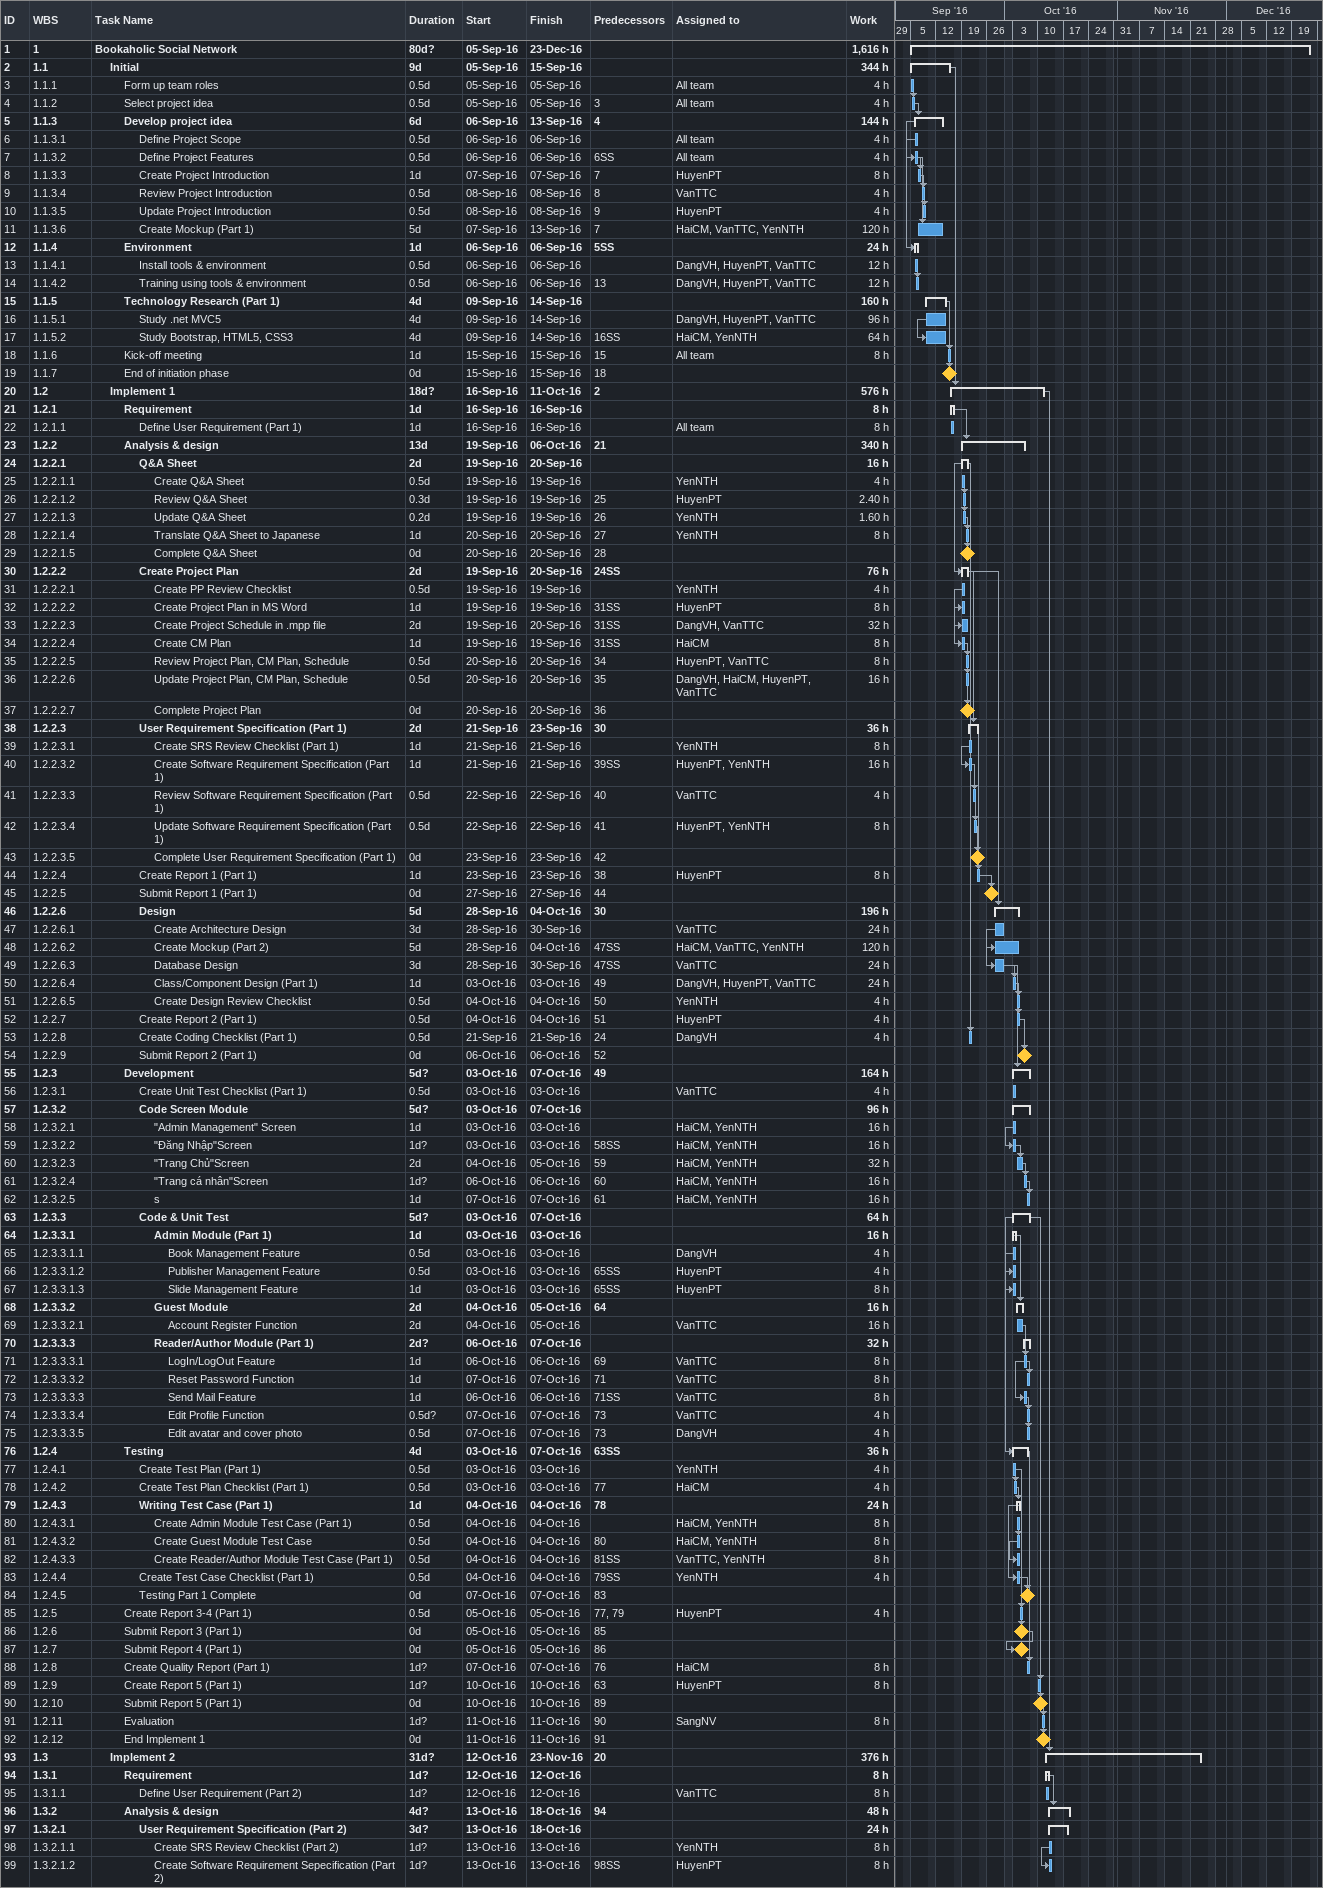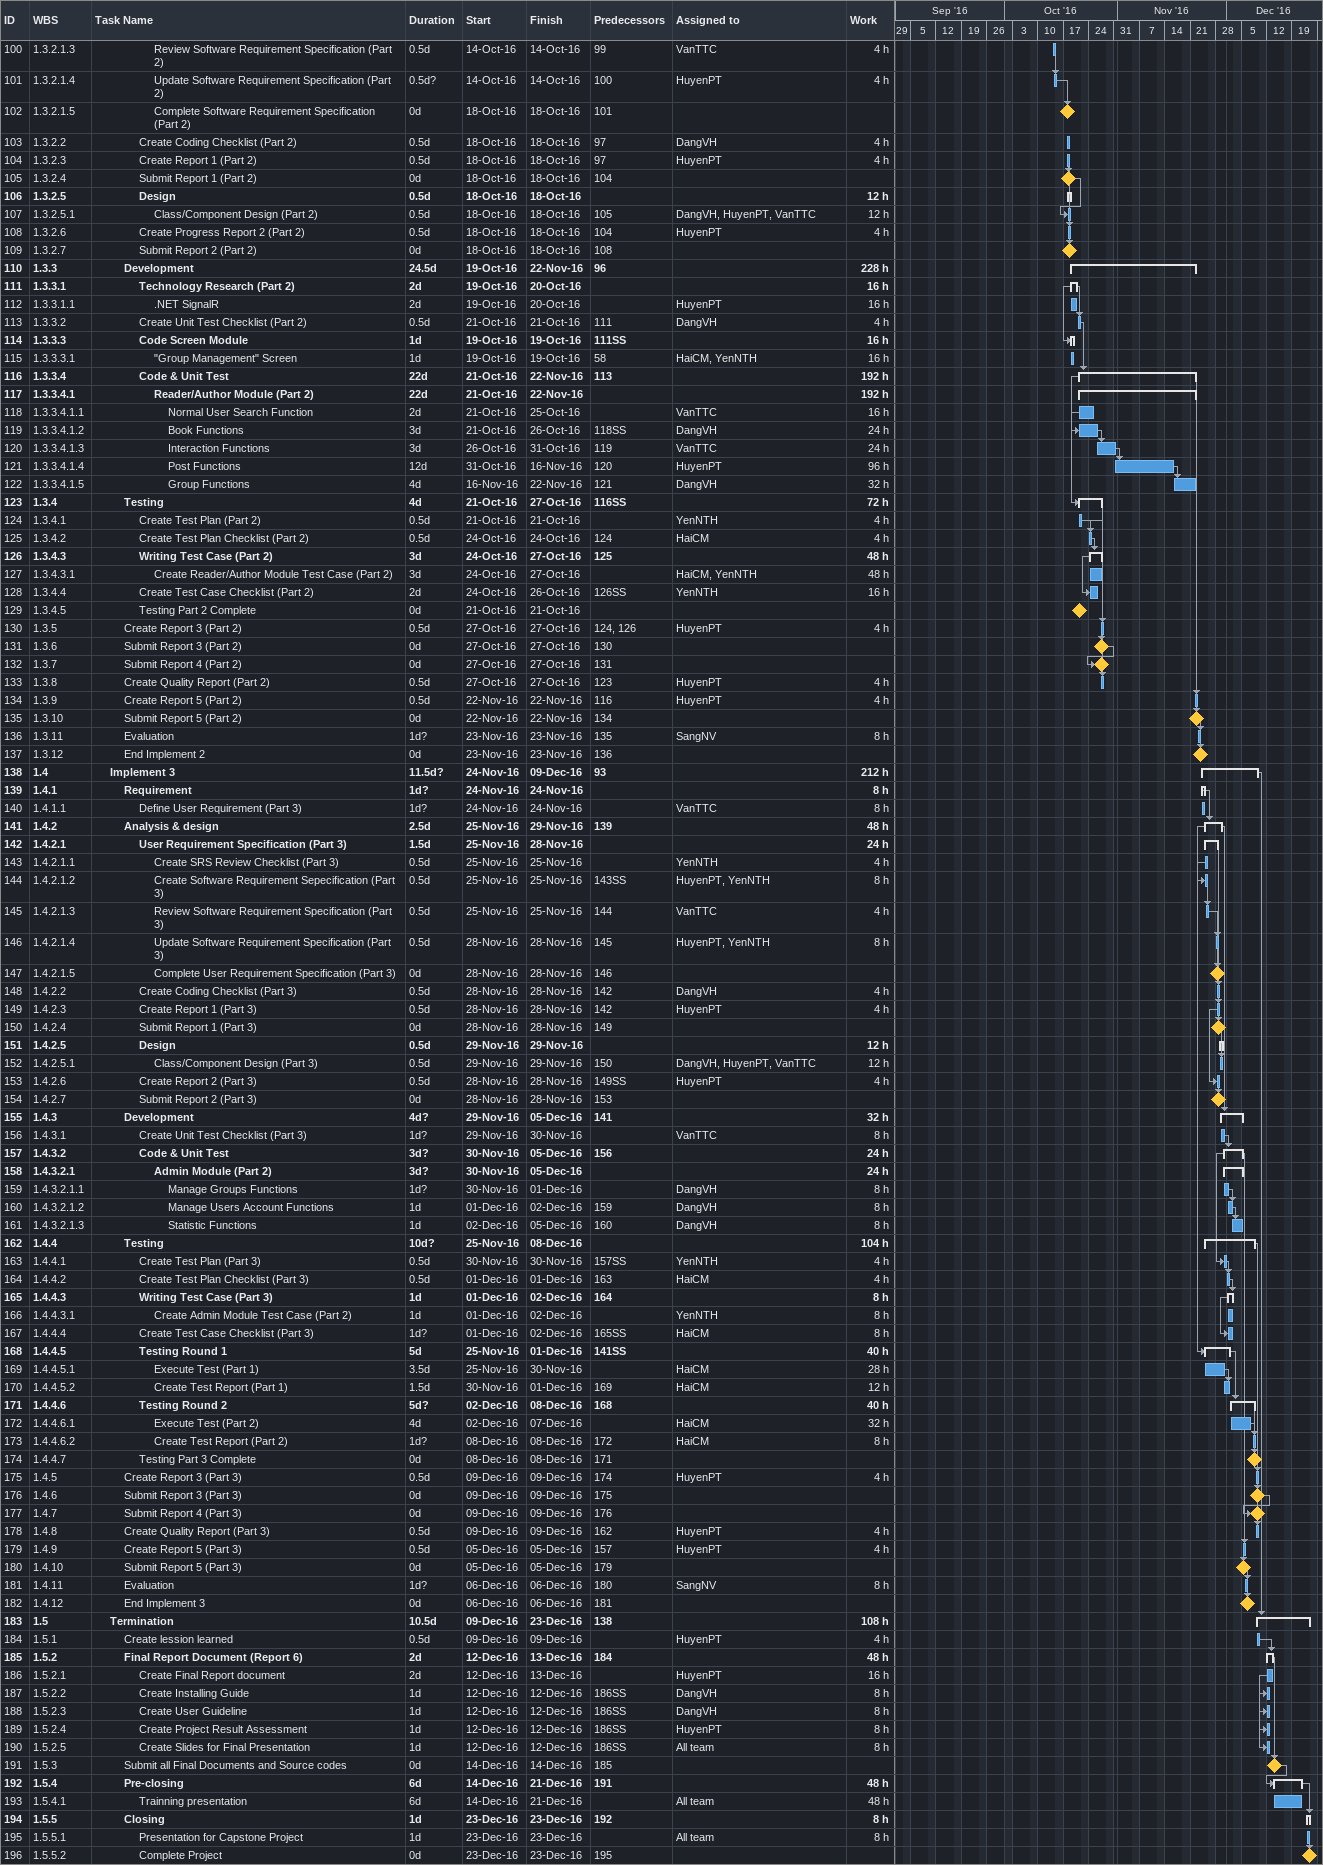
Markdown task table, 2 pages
| ID | WBS | Task | Duration | Start | Finish | Predecessors | Resources | Work (h) |
|---|---|---|---|---|---|---|---|---|
| 1 | 1 | **Bookaholic Social Network** | 80d? | 2016-09-05 | 2016-12-23 |  |  | 1616 |
| 2 | 1.1 | **Initial** | 9d | 2016-09-05 | 2016-09-15 |  |  | 344 |
| 3 | 1.1.1 | Form up team roles | 0.5d | 2016-09-05 | 2016-09-05 |  | All team | 4 |
| 4 | 1.1.2 | Select project idea | 0.5d | 2016-09-05 | 2016-09-05 | 3 | All team | 4 |
| 5 | 1.1.3 | **Develop project idea** | 6d | 2016-09-06 | 2016-09-13 | 4 |  | 144 |
| 6 | 1.1.3.1 | Define Project Scope | 0.5d | 2016-09-06 | 2016-09-06 |  | All team | 4 |
| 7 | 1.1.3.2 | Define Project Features | 0.5d | 2016-09-06 | 2016-09-06 | 6SS | All team | 4 |
| 8 | 1.1.3.3 | Create Project Introduction | 1d | 2016-09-07 | 2016-09-07 | 7 | HuyenPT | 8 |
| 9 | 1.1.3.4 | Review Project Introduction | 0.5d | 2016-09-08 | 2016-09-08 | 8 | VanTTC | 4 |
| 10 | 1.1.3.5 | Update Project Introduction | 0.5d | 2016-09-08 | 2016-09-08 | 9 | HuyenPT | 4 |
| 11 | 1.1.3.6 | Create Mockup (Part 1) | 5d | 2016-09-07 | 2016-09-13 | 7 | HaiCM, VanTTC, YenNTH | 120 |
| 12 | 1.1.4 | **Environment** | 1d | 2016-09-06 | 2016-09-06 | 5SS |  | 24 |
| 13 | 1.1.4.1 | Install tools & environment | 0.5d | 2016-09-06 | 2016-09-06 |  | DangVH, HuyenPT, VanTTC | 12 |
| 14 | 1.1.4.2 | Training using tools & environment | 0.5d | 2016-09-06 | 2016-09-06 | 13 | DangVH, HuyenPT, VanTTC | 12 |
| 15 | 1.1.5 | **Technology Research (Part 1)** | 4d | 2016-09-09 | 2016-09-14 |  |  | 160 |
| 16 | 1.1.5.1 | Study .net MVC5 | 4d | 2016-09-09 | 2016-09-14 |  | DangVH, HuyenPT, VanTTC | 96 |
| 17 | 1.1.5.2 | Study Bootstrap, HTML5, CSS3 | 4d | 2016-09-09 | 2016-09-14 | 16SS | HaiCM, YenNTH | 64 |
| 18 | 1.1.6 | Kick-off meeting | 1d | 2016-09-15 | 2016-09-15 | 15 | All team | 8 |
| 19 | 1.1.7 | End of initiation phase | 0d | 2016-09-15 | 2016-09-15 | 18 |  |  |
| 20 | 1.2 | **Implement 1** | 18d? | 2016-09-16 | 2016-10-11 | 2 |  | 576 |
| 21 | 1.2.1 | **Requirement** | 1d | 2016-09-16 | 2016-09-16 |  |  | 8 |
| 22 | 1.2.1.1 | Define User Requirement (Part 1) | 1d | 2016-09-16 | 2016-09-16 |  | All team | 8 |
| 23 | 1.2.2 | **Analysis & design** | 13d | 2016-09-19 | 2016-10-06 | 21 |  | 340 |
| 24 | 1.2.2.1 | **Q&A Sheet** | 2d | 2016-09-19 | 2016-09-20 |  |  | 16 |
| 25 | 1.2.2.1.1 | Create Q&A Sheet | 0.5d | 2016-09-19 | 2016-09-19 |  | YenNTH | 4 |
| 26 | 1.2.2.1.2 | Review Q&A Sheet | 0.3d | 2016-09-19 | 2016-09-19 | 25 | HuyenPT | 2.40 |
| 27 | 1.2.2.1.3 | Update Q&A Sheet | 0.2d | 2016-09-19 | 2016-09-19 | 26 | YenNTH | 1.60 |
| 28 | 1.2.2.1.4 | Translate Q&A Sheet to Japanese | 1d | 2016-09-20 | 2016-09-20 | 27 | YenNTH | 8 |
| 29 | 1.2.2.1.5 | Complete Q&A Sheet | 0d | 2016-09-20 | 2016-09-20 | 28 |  |  |
| 30 | 1.2.2.2 | **Create Project Plan** | 2d | 2016-09-19 | 2016-09-20 | 24SS |  | 76 |
| 31 | 1.2.2.2.1 | Create PP Review Checklist | 0.5d | 2016-09-19 | 2016-09-19 |  | YenNTH | 4 |
| 32 | 1.2.2.2.2 | Create Project Plan in MS Word | 1d | 2016-09-19 | 2016-09-19 | 31SS | HuyenPT | 8 |
| 33 | 1.2.2.2.3 | Create Project Schedule in .mpp file | 2d | 2016-09-19 | 2016-09-20 | 31SS | DangVH, VanTTC | 32 |
| 34 | 1.2.2.2.4 | Create CM Plan | 1d | 2016-09-19 | 2016-09-19 | 31SS | HaiCM | 8 |
| 35 | 1.2.2.2.5 | Review Project Plan, CM Plan, Schedule | 0.5d | 2016-09-20 | 2016-09-20 | 34 | HuyenPT, VanTTC | 8 |
| 36 | 1.2.2.2.6 | Update Project Plan, CM Plan, Schedule | 0.5d | 2016-09-20 | 2016-09-20 | 35 | DangVH, HaiCM, HuyenPT, VanTTC | 16 |
| 37 | 1.2.2.2.7 | Complete Project Plan | 0d | 2016-09-20 | 2016-09-20 | 36 |  |  |
| 38 | 1.2.2.3 | **User Requirement Specification (Part 1)** | 2d | 2016-09-21 | 2016-09-23 | 30 |  | 36 |
| 39 | 1.2.2.3.1 | Create SRS Review Checklist (Part 1) | 1d | 2016-09-21 | 2016-09-21 |  | YenNTH | 8 |
| 40 | 1.2.2.3.2 | Create Software Requirement Specification (Part 1) | 1d | 2016-09-21 | 2016-09-21 | 39SS | HuyenPT, YenNTH | 16 |
| 41 | 1.2.2.3.3 | Review Software Requirement Specification (Part 1) | 0.5d | 2016-09-22 | 2016-09-22 | 40 | VanTTC | 4 |
| 42 | 1.2.2.3.4 | Update Software Requirement Specification (Part 1) | 0.5d | 2016-09-22 | 2016-09-22 | 41 | HuyenPT, YenNTH | 8 |
| 43 | 1.2.2.3.5 | Complete User Requirement Specification (Part 1) | 0d | 2016-09-23 | 2016-09-23 | 42 |  |  |
| 44 | 1.2.2.4 | Create Report 1 (Part 1) | 1d | 2016-09-23 | 2016-09-23 | 38 | HuyenPT | 8 |
| 45 | 1.2.2.5 | Submit Report 1 (Part 1) | 0d | 2016-09-27 | 2016-09-27 | 44 |  |  |
| 46 | 1.2.2.6 | **Design** | 5d | 2016-09-28 | 2016-10-04 | 30 |  | 196 |
| 47 | 1.2.2.6.1 | Create Architecture Design | 3d | 2016-09-28 | 2016-09-30 |  | VanTTC | 24 |
| 48 | 1.2.2.6.2 | Create Mockup (Part 2) | 5d | 2016-09-28 | 2016-10-04 | 47SS | HaiCM, VanTTC, YenNTH | 120 |
| 49 | 1.2.2.6.3 | Database Design | 3d | 2016-09-28 | 2016-09-30 | 47SS | VanTTC | 24 |
| 50 | 1.2.2.6.4 | Class/Component Design (Part 1) | 1d | 2016-10-03 | 2016-10-03 | 49 | DangVH, HuyenPT, VanTTC | 24 |
| 51 | 1.2.2.6.5 | Create Design Review Checklist | 0.5d | 2016-10-04 | 2016-10-04 | 50 | YenNTH | 4 |
| 52 | 1.2.2.7 | Create Report 2 (Part 1) | 0.5d | 2016-10-04 | 2016-10-04 | 51 | HuyenPT | 4 |
| 53 | 1.2.2.8 | Create Coding Checklist (Part 1) | 0.5d | 2016-09-21 | 2016-09-21 | 24 | DangVH | 4 |
| 54 | 1.2.2.9 | Submit Report 2 (Part 1) | 0d | 2016-10-06 | 2016-10-06 | 52 |  |  |
| 55 | 1.2.3 | **Development** | 5d? | 2016-10-03 | 2016-10-07 | 49 |  | 164 |
| 56 | 1.2.3.1 | Create Unit Test Checklist (Part 1) | 0.5d | 2016-10-03 | 2016-10-03 |  | VanTTC | 4 |
| 57 | 1.2.3.2 | **Code Screen Module** | 5d? | 2016-10-03 | 2016-10-07 |  |  | 96 |
| 58 | 1.2.3.2.1 | "Admin Management" Screen | 1d | 2016-10-03 | 2016-10-03 |  | HaiCM, YenNTH | 16 |
| 59 | 1.2.3.2.2 | "Đăng Nhập"Screen | 1d? | 2016-10-03 | 2016-10-03 | 58SS | HaiCM, YenNTH | 16 |
| 60 | 1.2.3.2.3 | "Trang Chủ"Screen | 2d | 2016-10-04 | 2016-10-05 | 59 | HaiCM, YenNTH | 32 |
| 61 | 1.2.3.2.4 | "Trang cá nhân"Screen | 1d? | 2016-10-06 | 2016-10-06 | 60 | HaiCM, YenNTH | 16 |
| 62 | 1.2.3.2.5 | s | 1d | 2016-10-07 | 2016-10-07 | 61 | HaiCM, YenNTH | 16 |
| 63 | 1.2.3.3 | **Code & Unit Test** | 5d? | 2016-10-03 | 2016-10-07 |  |  | 64 |
| 64 | 1.2.3.3.1 | **Admin Module (Part 1)** | 1d | 2016-10-03 | 2016-10-03 |  |  | 16 |
| 65 | 1.2.3.3.1.1 | Book Management Feature | 0.5d | 2016-10-03 | 2016-10-03 |  | DangVH | 4 |
| 66 | 1.2.3.3.1.2 | Publisher Management Feature | 0.5d | 2016-10-03 | 2016-10-03 | 65SS | HuyenPT | 4 |
| 67 | 1.2.3.3.1.3 | Slide Management Feature | 1d | 2016-10-03 | 2016-10-03 | 65SS | HuyenPT | 8 |
| 68 | 1.2.3.3.2 | **Guest Module** | 2d | 2016-10-04 | 2016-10-05 | 64 |  | 16 |
| 69 | 1.2.3.3.2.1 | Account Register Function | 2d | 2016-10-04 | 2016-10-05 |  | VanTTC | 16 |
| 70 | 1.2.3.3.3 | **Reader/Author Module (Part 1)** | 2d? | 2016-10-06 | 2016-10-07 |  |  | 32 |
| 71 | 1.2.3.3.3.1 | LogIn/LogOut Feature | 1d | 2016-10-06 | 2016-10-06 | 69 | VanTTC | 8 |
| 72 | 1.2.3.3.3.2 | Reset Password Function | 1d | 2016-10-07 | 2016-10-07 | 71 | VanTTC | 8 |
| 73 | 1.2.3.3.3.3 | Send Mail Feature | 1d | 2016-10-06 | 2016-10-06 | 71SS | VanTTC | 8 |
| 74 | 1.2.3.3.3.4 | Edit Profile Function | 0.5d? | 2016-10-07 | 2016-10-07 | 73 | VanTTC | 4 |
| 75 | 1.2.3.3.3.5 | Edit avatar and cover photo | 0.5d | 2016-10-07 | 2016-10-07 | 73 | DangVH | 4 |
| 76 | 1.2.4 | **Testing** | 4d | 2016-10-03 | 2016-10-07 | 63SS |  | 36 |
| 77 | 1.2.4.1 | Create Test Plan (Part 1) | 0.5d | 2016-10-03 | 2016-10-03 |  | YenNTH | 4 |
| 78 | 1.2.4.2 | Create Test Plan Checklist (Part 1) | 0.5d | 2016-10-03 | 2016-10-03 | 77 | HaiCM | 4 |
| 79 | 1.2.4.3 | **Writing Test Case (Part 1)** | 1d | 2016-10-04 | 2016-10-04 | 78 |  | 24 |
| 80 | 1.2.4.3.1 | Create Admin Module Test Case (Part 1) | 0.5d | 2016-10-04 | 2016-10-04 |  | HaiCM, YenNTH | 8 |
| 81 | 1.2.4.3.2 | Create Guest Module Test Case | 0.5d | 2016-10-04 | 2016-10-04 | 80 | HaiCM, YenNTH | 8 |
| 82 | 1.2.4.3.3 | Create Reader/Author Module Test Case (Part 1) | 0.5d | 2016-10-04 | 2016-10-04 | 81SS | VanTTC, YenNTH | 8 |
| 83 | 1.2.4.4 | Create Test Case Checklist (Part 1) | 0.5d | 2016-10-04 | 2016-10-04 | 79SS | YenNTH | 4 |
| 84 | 1.2.4.5 | Testing Part 1 Complete | 0d | 2016-10-07 | 2016-10-07 | 83 |  |  |
| 85 | 1.2.5 | Create Report 3-4 (Part 1) | 0.5d | 2016-10-05 | 2016-10-05 | 77, 79 | HuyenPT | 4 |
| 86 | 1.2.6 | Submit Report 3 (Part 1) | 0d | 2016-10-05 | 2016-10-05 | 85 |  |  |
| 87 | 1.2.7 | Submit Report 4 (Part 1) | 0d | 2016-10-05 | 2016-10-05 | 86 |  |  |
| 88 | 1.2.8 | Create Quality Report (Part 1) | 1d? | 2016-10-07 | 2016-10-07 | 76 | HaiCM | 8 |
| 89 | 1.2.9 | Create Report 5 (Part 1) | 1d? | 2016-10-10 | 2016-10-10 | 63 | HuyenPT | 8 |
| 90 | 1.2.10 | Submit Report 5 (Part 1) | 0d | 2016-10-10 | 2016-10-10 | 89 |  |  |
| 91 | 1.2.11 | Evaluation | 1d? | 2016-10-11 | 2016-10-11 | 90 | SangNV | 8 |
| 92 | 1.2.12 | End Implement 1 | 0d | 2016-10-11 | 2016-10-11 | 91 |  |  |
| 93 | 1.3 | **Implement 2** | 31d? | 2016-10-12 | 2016-11-23 | 20 |  | 376 |
| 94 | 1.3.1 | **Requirement** | 1d? | 2016-10-12 | 2016-10-12 |  |  | 8 |
| 95 | 1.3.1.1 | Define User Requirement (Part 2) | 1d? | 2016-10-12 | 2016-10-12 |  | VanTTC | 8 |
| 96 | 1.3.2 | **Analysis & design** | 4d? | 2016-10-13 | 2016-10-18 | 94 |  | 48 |
| 97 | 1.3.2.1 | **User Requirement Specification (Part 2)** | 3d? | 2016-10-13 | 2016-10-18 |  |  | 24 |
| 98 | 1.3.2.1.1 | Create SRS Review Checklist (Part 2) | 1d? | 2016-10-13 | 2016-10-13 |  | YenNTH | 8 |
| 99 | 1.3.2.1.2 | Create Software Requirement Sepecification (Part 2) | 1d? | 2016-10-13 | 2016-10-13 | 98SS | HuyenPT | 8 |
| 100 | 1.3.2.1.3 | Review Software Requirement Specification (Part 2) | 0.5d | 2016-10-14 | 2016-10-14 | 99 | VanTTC | 4 |
| 101 | 1.3.2.1.4 | Update Software Requirement Specification (Part 2) | 0.5d? | 2016-10-14 | 2016-10-14 | 100 | HuyenPT | 4 |
| 102 | 1.3.2.1.5 | Complete Software Requirement Specification (Part 2) | 0d | 2016-10-18 | 2016-10-18 | 101 |  |  |
| 103 | 1.3.2.2 | Create Coding Checklist (Part 2) | 0.5d | 2016-10-18 | 2016-10-18 | 97 | DangVH | 4 |
| 104 | 1.3.2.3 | Create Report 1 (Part 2) | 0.5d | 2016-10-18 | 2016-10-18 | 97 | HuyenPT | 4 |
| 105 | 1.3.2.4 | Submit Report 1 (Part 2) | 0d | 2016-10-18 | 2016-10-18 | 104 |  |  |
| 106 | 1.3.2.5 | **Design** | 0.5d | 2016-10-18 | 2016-10-18 |  |  | 12 |
| 107 | 1.3.2.5.1 | Class/Component Design (Part 2) | 0.5d | 2016-10-18 | 2016-10-18 | 105 | DangVH, HuyenPT, VanTTC | 12 |
| 108 | 1.3.2.6 | Create Progress Report 2 (Part 2) | 0.5d | 2016-10-18 | 2016-10-18 | 104 | HuyenPT | 4 |
| 109 | 1.3.2.7 | Submit Report 2 (Part 2) | 0d | 2016-10-18 | 2016-10-18 | 108 |  |  |
| 110 | 1.3.3 | **Development** | 24.5d | 2016-10-19 | 2016-11-22 | 96 |  | 228 |
| 111 | 1.3.3.1 | **Technology Research (Part 2)** | 2d | 2016-10-19 | 2016-10-20 |  |  | 16 |
| 112 | 1.3.3.1.1 | .NET SignalR | 2d | 2016-10-19 | 2016-10-20 |  | HuyenPT | 16 |
| 113 | 1.3.3.2 | Create Unit Test Checklist (Part 2) | 0.5d | 2016-10-21 | 2016-10-21 | 111 | DangVH | 4 |
| 114 | 1.3.3.3 | **Code Screen Module** | 1d | 2016-10-19 | 2016-10-19 | 111SS |  | 16 |
| 115 | 1.3.3.3.1 | "Group Management" Screen | 1d | 2016-10-19 | 2016-10-19 | 58 | HaiCM, YenNTH | 16 |
| 116 | 1.3.3.4 | **Code & Unit Test** | 22d | 2016-10-21 | 2016-11-22 | 113 |  | 192 |
| 117 | 1.3.3.4.1 | **Reader/Author Module (Part 2)** | 22d | 2016-10-21 | 2016-11-22 |  |  | 192 |
| 118 | 1.3.3.4.1.1 | Normal User Search Function | 2d | 2016-10-21 | 2016-10-25 |  | VanTTC | 16 |
| 119 | 1.3.3.4.1.2 | Book Functions | 3d | 2016-10-21 | 2016-10-26 | 118SS | DangVH | 24 |
| 120 | 1.3.3.4.1.3 | Interaction Functions | 3d | 2016-10-26 | 2016-10-31 | 119 | VanTTC | 24 |
| 121 | 1.3.3.4.1.4 | Post Functions | 12d | 2016-10-31 | 2016-11-16 | 120 | HuyenPT | 96 |
| 122 | 1.3.3.4.1.5 | Group Functions | 4d | 2016-11-16 | 2016-11-22 | 121 | DangVH | 32 |
| 123 | 1.3.4 | **Testing** | 4d | 2016-10-21 | 2016-10-27 | 116SS |  | 72 |
| 124 | 1.3.4.1 | Create Test Plan (Part 2) | 0.5d | 2016-10-21 | 2016-10-21 |  | YenNTH | 4 |
| 125 | 1.3.4.2 | Create Test Plan Checklist (Part 2) | 0.5d | 2016-10-24 | 2016-10-24 | 124 | HaiCM | 4 |
| 126 | 1.3.4.3 | **Writing Test Case (Part 2)** | 3d | 2016-10-24 | 2016-10-27 | 125 |  | 48 |
| 127 | 1.3.4.3.1 | Create Reader/Author Module Test Case (Part 2) | 3d | 2016-10-24 | 2016-10-27 |  | HaiCM, YenNTH | 48 |
| 128 | 1.3.4.4 | Create Test Case Checklist (Part 2) | 2d | 2016-10-24 | 2016-10-26 | 126SS | YenNTH | 16 |
| 129 | 1.3.4.5 | Testing Part 2 Complete | 0d | 2016-10-21 | 2016-10-21 |  |  |  |
| 130 | 1.3.5 | Create Report 3 (Part 2) | 0.5d | 2016-10-27 | 2016-10-27 | 124, 126 | HuyenPT | 4 |
| 131 | 1.3.6 | Submit Report 3 (Part 2) | 0d | 2016-10-27 | 2016-10-27 | 130 |  |  |
| 132 | 1.3.7 | Submit Report 4 (Part 2) | 0d | 2016-10-27 | 2016-10-27 | 131 |  |  |
| 133 | 1.3.8 | Create Quality Report (Part 2) | 0.5d | 2016-10-27 | 2016-10-27 | 123 | HuyenPT | 4 |
| 134 | 1.3.9 | Create Report 5 (Part 2) | 0.5d | 2016-11-22 | 2016-11-22 | 116 | HuyenPT | 4 |
| 135 | 1.3.10 | Submit Report 5 (Part 2) | 0d | 2016-11-22 | 2016-11-22 | 134 |  |  |
| 136 | 1.3.11 | Evaluation | 1d? | 2016-11-23 | 2016-11-23 | 135 | SangNV | 8 |
| 137 | 1.3.12 | End Implement 2 | 0d | 2016-11-23 | 2016-11-23 | 136 |  |  |
| 138 | 1.4 | **Implement 3** | 11.5d? | 2016-11-24 | 2016-12-09 | 93 |  | 212 |
| 139 | 1.4.1 | **Requirement** | 1d? | 2016-11-24 | 2016-11-24 |  |  | 8 |
| 140 | 1.4.1.1 | Define User Requirement (Part 3) | 1d? | 2016-11-24 | 2016-11-24 |  | VanTTC | 8 |
| 141 | 1.4.2 | **Analysis & design** | 2.5d | 2016-11-25 | 2016-11-29 | 139 |  | 48 |
| 142 | 1.4.2.1 | **User Requirement Specification (Part 3)** | 1.5d | 2016-11-25 | 2016-11-28 |  |  | 24 |
| 143 | 1.4.2.1.1 | Create SRS Review Checklist (Part 3) | 0.5d | 2016-11-25 | 2016-11-25 |  | YenNTH | 4 |
| 144 | 1.4.2.1.2 | Create Software Requirement Sepecification (Part 3) | 0.5d | 2016-11-25 | 2016-11-25 | 143SS | HuyenPT, YenNTH | 8 |
| 145 | 1.4.2.1.3 | Review Software Requirement Specification (Part 3) | 0.5d | 2016-11-25 | 2016-11-25 | 144 | VanTTC | 4 |
| 146 | 1.4.2.1.4 | Update Software Requirement Specification (Part 3) | 0.5d | 2016-11-28 | 2016-11-28 | 145 | HuyenPT, YenNTH | 8 |
| 147 | 1.4.2.1.5 | Complete User Requirement Specification (Part 3) | 0d | 2016-11-28 | 2016-11-28 | 146 |  |  |
| 148 | 1.4.2.2 | Create Coding Checklist (Part 3) | 0.5d | 2016-11-28 | 2016-11-28 | 142 | DangVH | 4 |
| 149 | 1.4.2.3 | Create Report 1 (Part 3) | 0.5d | 2016-11-28 | 2016-11-28 | 142 | HuyenPT | 4 |
| 150 | 1.4.2.4 | Submit Report 1 (Part 3) | 0d | 2016-11-28 | 2016-11-28 | 149 |  |  |
| 151 | 1.4.2.5 | **Design** | 0.5d | 2016-11-29 | 2016-11-29 |  |  | 12 |
| 152 | 1.4.2.5.1 | Class/Component Design (Part 3) | 0.5d | 2016-11-29 | 2016-11-29 | 150 | DangVH, HuyenPT, VanTTC | 12 |
| 153 | 1.4.2.6 | Create Report 2 (Part 3) | 0.5d | 2016-11-28 | 2016-11-28 | 149SS | HuyenPT | 4 |
| 154 | 1.4.2.7 | Submit Report 2 (Part 3) | 0d | 2016-11-28 | 2016-11-28 | 153 |  |  |
| 155 | 1.4.3 | **Development** | 4d? | 2016-11-29 | 2016-12-05 | 141 |  | 32 |
| 156 | 1.4.3.1 | Create Unit Test Checklist (Part 3) | 1d? | 2016-11-29 | 2016-11-30 |  | VanTTC | 8 |
| 157 | 1.4.3.2 | **Code & Unit Test** | 3d? | 2016-11-30 | 2016-12-05 | 156 |  | 24 |
| 158 | 1.4.3.2.1 | **Admin Module (Part 2)** | 3d? | 2016-11-30 | 2016-12-05 |  |  | 24 |
| 159 | 1.4.3.2.1.1 | Manage Groups Functions | 1d? | 2016-11-30 | 2016-12-01 |  | DangVH | 8 |
| 160 | 1.4.3.2.1.2 | Manage Users Account Functions | 1d | 2016-12-01 | 2016-12-02 | 159 | DangVH | 8 |
| 161 | 1.4.3.2.1.3 | Statistic Functions | 1d | 2016-12-02 | 2016-12-05 | 160 | DangVH | 8 |
| 162 | 1.4.4 | **Testing** | 10d? | 2016-11-25 | 2016-12-08 |  |  | 104 |
| 163 | 1.4.4.1 | Create Test Plan (Part 3) | 0.5d | 2016-11-30 | 2016-11-30 | 157SS | YenNTH | 4 |
| 164 | 1.4.4.2 | Create Test Plan Checklist (Part 3) | 0.5d | 2016-12-01 | 2016-12-01 | 163 | HaiCM | 4 |
| 165 | 1.4.4.3 | **Writing Test Case (Part 3)** | 1d | 2016-12-01 | 2016-12-02 | 164 |  | 8 |
| 166 | 1.4.4.3.1 | Create Admin Module Test Case (Part 2) | 1d | 2016-12-01 | 2016-12-02 |  | YenNTH | 8 |
| 167 | 1.4.4.4 | Create Test Case Checklist (Part 3) | 1d? | 2016-12-01 | 2016-12-02 | 165SS | HaiCM | 8 |
| 168 | 1.4.4.5 | **Testing Round 1** | 5d | 2016-11-25 | 2016-12-01 | 141SS |  | 40 |
| 169 | 1.4.4.5.1 | Execute Test (Part 1) | 3.5d | 2016-11-25 | 2016-11-30 |  | HaiCM | 28 |
| 170 | 1.4.4.5.2 | Create Test Report (Part 1) | 1.5d | 2016-11-30 | 2016-12-01 | 169 | HaiCM | 12 |
| 171 | 1.4.4.6 | **Testing Round 2** | 5d? | 2016-12-02 | 2016-12-08 | 168 |  | 40 |
| 172 | 1.4.4.6.1 | Execute Test (Part 2) | 4d | 2016-12-02 | 2016-12-07 |  | HaiCM | 32 |
| 173 | 1.4.4.6.2 | Create Test Report (Part 2) | 1d? | 2016-12-08 | 2016-12-08 | 172 | HaiCM | 8 |
| 174 | 1.4.4.7 | Testing Part 3 Complete | 0d | 2016-12-08 | 2016-12-08 | 171 |  |  |
| 175 | 1.4.5 | Create Report 3 (Part 3) | 0.5d | 2016-12-09 | 2016-12-09 | 174 | HuyenPT | 4 |
| 176 | 1.4.6 | Submit Report 3 (Part 3) | 0d | 2016-12-09 | 2016-12-09 | 175 |  |  |
| 177 | 1.4.7 | Submit Report 4 (Part 3) | 0d | 2016-12-09 | 2016-12-09 | 176 |  |  |
| 178 | 1.4.8 | Create Quality Report (Part 3) | 0.5d | 2016-12-09 | 2016-12-09 | 162 | HuyenPT | 4 |
| 179 | 1.4.9 | Create Report 5 (Part 3) | 0.5d | 2016-12-05 | 2016-12-05 | 157 | HuyenPT | 4 |
| 180 | 1.4.10 | Submit Report 5 (Part 3) | 0d | 2016-12-05 | 2016-12-05 | 179 |  |  |
| 181 | 1.4.11 | Evaluation | 1d? | 2016-12-06 | 2016-12-06 | 180 | SangNV | 8 |
| 182 | 1.4.12 | End Implement 3 | 0d | 2016-12-06 | 2016-12-06 | 181 |  |  |
| 183 | 1.5 | **Termination** | 10.5d | 2016-12-09 | 2016-12-23 | 138 |  | 108 |
| 184 | 1.5.1 | Create lession learned | 0.5d | 2016-12-09 | 2016-12-09 |  | HuyenPT | 4 |
| 185 | 1.5.2 | **Final Report Document (Report 6)** | 2d | 2016-12-12 | 2016-12-13 | 184 |  | 48 |
| 186 | 1.5.2.1 | Create Final Report document | 2d | 2016-12-12 | 2016-12-13 |  | HuyenPT | 16 |
| 187 | 1.5.2.2 | Create Installing Guide | 1d | 2016-12-12 | 2016-12-12 | 186SS | DangVH | 8 |
| 188 | 1.5.2.3 | Create User Guideline | 1d | 2016-12-12 | 2016-12-12 | 186SS | DangVH | 8 |
| 189 | 1.5.2.4 | Create Project Result Assessment | 1d | 2016-12-12 | 2016-12-12 | 186SS | HuyenPT | 8 |
| 190 | 1.5.2.5 | Create Slides for Final Presentation | 1d | 2016-12-12 | 2016-12-12 | 186SS | All team | 8 |
| 191 | 1.5.3 | Submit all Final Documents and Source codes | 0d | 2016-12-14 | 2016-12-14 | 185 |  |  |
| 192 | 1.5.4 | **Pre-closing** | 6d | 2016-12-14 | 2016-12-21 | 191 |  | 48 |
| 193 | 1.5.4.1 | Trainning presentation | 6d | 2016-12-14 | 2016-12-21 |  | All team | 48 |
| 194 | 1.5.5 | **Closing** | 1d | 2016-12-23 | 2016-12-23 | 192 |  | 8 |
| 195 | 1.5.5.1 | Presentation for Capstone Project | 1d | 2016-12-23 | 2016-12-23 |  | All team | 8 |
| 196 | 1.5.5.2 | Complete Project | 0d | 2016-12-23 | 2016-12-23 | 195 |  |  |
